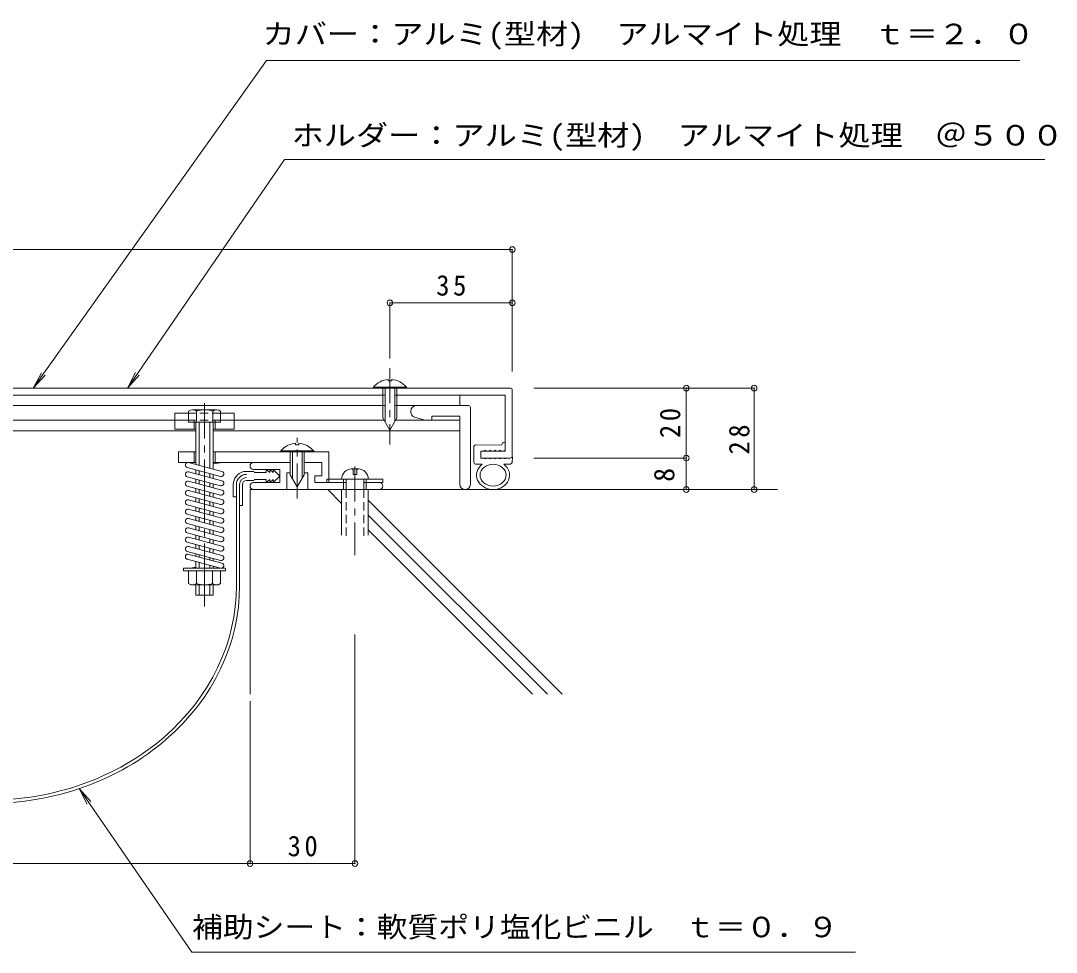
# Model space of a CAD drawing. Units: millimetres, scale not verified. Extents: x -321 to 328, y -269 to 128.
# Drawn here: x 31.8 to 327.9, y -137.9 to 128.5 of the extents above; entities that cross this region are included whole.
import ezdxf
from ezdxf.enums import TextEntityAlignment as Align

# ---------------------------------------------------------------- set-up
doc = ezdxf.new("R2010")
doc.units = ezdxf.units.MM
doc.header["$LTSCALE"] = 2
doc.header["$PDMODE"] = 32
doc.header["$PDSIZE"] = 1.6
for name, pattern in [('CHAIN1', [8, 5, -1, 1, -1]), ('CHAIN2', [12, 9, -1, 1, -1]), ('DASHED1', [1.8, 1.2, -0.6])]:
    doc.linetypes.add(name, pattern=pattern)
for name, color, linetype, lineweight in [('D-0', 3, 'Continuous', 9), ('D-1', 2, 'Continuous', 9), ('D-2', 4, 'Continuous', 9), ('D-3', 6, 'Continuous', 5), ('D-4', 7, 'Continuous', 9), ('D-5', 7, 'Continuous', 9)]:
    doc.layers.add(name, color=color, linetype=linetype, lineweight=lineweight)
doc.styles.add('ＭＳ ゴシック', font='')
doc.styles.get('ＭＳ ゴシック').set_extended_font_data('MS Gothic')

msp = doc.modelspace()

# ---------------------------------------------------------------- linework, layer by layer
at = {"layer": 'D-0'}
for p, q in [((-127.116, 23.43), (171.884, 23.43)), ((-91.216, 21.43), (135.984, 21.43)), ((138.784, 21.43), (170.384, 21.43)), ((170.384, 21.43), (170.384, 5.43)), ((172.384, 22.93), (172.384, 3.93)), ((163.384, 3.43), (163.384, 5.43)), ((170.384, 5.43), (163.384, 5.43)), ((171.884, 3.43), (163.384, 3.43))]:
    msp.add_line(p, q, dxfattribs=at)
at = {"layer": 'D-0', "color": 2}
for p, q in [((119.384, -2.57), (135.384, -2.57)), ((119.384, -2.57), (119.384, -3.57)), ((124.134, -2.57), (124.134, -3.57)), ((130.634, -2.57), (130.634, -3.57)), ((135.384, -2.57), (135.384, -3.57)), ((119.384, -3.57), (124.834, -3.57)), ((129.934, -3.57), (135.384, -3.57)), ((134.384, -3.57), (129.934, -3.57)), ((90.384, -28.02), (78.384, -28.02)), ((88.984, -28.82), (90.384, -28.82)), ((90.384, -28.82), (90.384, -28.02))]:
    msp.add_line(p, q, dxfattribs=at)
msp.add_lwpolyline([(79.784, -28.82), (78.384, -28.82), (78.384, -28.02)], dxfattribs=at)
at = {"layer": 'D-0'}
for centre, start, end in [((171.884, 22.93), 0, 90), ((171.884, 3.93), 270, 0)]:
    msp.add_arc(centre, 0.5, start, end, dxfattribs=at)
at = {"layer": 'D-1', "linetype": 'CHAIN1'}
for p, q in [((137.384, 29.136), (137.384, 7.295)), ((110.884, -8.114), (110.884, 9.251)), ((127.384, 0.978), (127.384, -24.346))]:
    msp.add_line(p, q, dxfattribs=at)
at = {"layer": 'D-1'}
for p, q in [((132.684, 23.719), (132.684, 23.43)), ((132.684, 23.719), (142.084, 23.719)), ((136.884, 25.91), (136.884, 25.51)), ((136.884, 25.51), (137.884, 25.51)), ((137.884, 25.91), (137.884, 25.51)), ((142.084, 23.719), (142.084, 23.43)), ((-91.216, 21.43), (135.984, 21.43)), ((132.684, 23.43), (142.084, 23.43)), ((135.384, 23.43), (135.384, 14.894)), ((135.984, 23.43), (135.984, 13.855)), ((138.784, 23.43), (138.784, 13.855)), ((138.784, 21.43), (157.384, 21.43)), ((139.384, 23.43), (139.384, 14.894)), ((157.384, 18.43), (157.384, 21.43)), ((-91.216, 18.43), (135.984, 18.43)), ((138.784, 18.43), (157.384, 18.43)), ((159.884, 18.43), (144.884, 18.43)), ((160.384, 17.93), (160.384, -4.07)), ((79.784, 16.23), (75.884, 16.23)), ((75.884, 16.23), (75.884, 11.73)), ((79.784, 16.884), (79.784, 13.73)), ((87.848, 17.23), (80.92, 17.23)), ((82.056, 17.23), (82.056, 13.73)), ((86.713, 16.884), (86.713, 13.73)), ((88.984, 16.884), (88.984, 13.73)), ((92.884, 16.23), (88.984, 16.23)), ((92.884, 11.73), (92.884, 16.23)), ((137.384, 11.43), (135.384, 14.894)), ((137.384, 11.43), (139.384, 14.894)), ((143.384, 16.93), (143.384, 16.548)), ((144.455, 15.111), (147.408, 14.23)), ((149.384, 14.23), (149.384, 15.43)), ((157.384, 15.43), (149.384, 15.43)), ((157.384, -4.07), (157.384, 15.43)), ((-31.116, 14.23), (75.884, 14.23)), ((79.784, 14.23), (75.884, 14.23)), ((88.984, 13.73), (79.784, 13.73)), ((81.884, 13.73), (81.884, 1.604)), ((82.884, 13.73), (82.884, 1.336)), ((85.884, 13.73), (85.884, 0.532)), ((86.884, 13.73), (86.884, 0.264)), ((92.884, 14.23), (88.984, 14.23)), ((92.884, 14.23), (135.768, 14.23)), ((139.001, 14.23), (157.384, 14.23)), ((157.384, 11.23), (157.384, 14.23)), ((-36.616, 11.23), (81.884, 11.23)), ((75.884, 11.73), (81.884, 11.73)), ((86.884, 11.73), (92.884, 11.73)), ((86.884, 11.23), (157.384, 11.23)), ((110.384, 7.66), (110.384, 7.26)), ((110.384, 7.26), (111.384, 7.26)), ((111.384, 7.66), (111.384, 7.26)), ((76.884, 5.18), (81.884, 5.18)), ((76.884, 2.18), (76.884, 5.18)), ((81.384, 2.18), (81.384, 5.18)), ((86.884, 5.18), (119.884, 5.18)), ((87.384, 2.18), (87.384, 5.18)), ((106.184, 5.469), (106.184, 5.18)), ((106.184, 5.469), (115.584, 5.469)), ((108.884, 5.18), (108.884, -1.355)), ((109.484, 5.18), (109.484, -2.395)), ((112.284, 5.18), (112.284, -2.395)), ((112.884, 5.18), (112.884, -1.355)), ((115.584, 5.469), (115.584, 5.18)), ((76.884, 2.18), (81.884, 2.18)), ((79.44, 0.706), (88.94, -1.84)), ((79.828, 2.155), (89.328, -0.391)), ((81.884, 0.051), (81.884, -1.063)), ((86.884, 1.785), (89.482, 2.18)), ((86.884, 2.18), (108.884, 2.18)), ((108.884, 2.18), (98.384, 2.18)), ((105.884, 0.18), (98.384, 0.18)), ((105.884, 0.18), (105.884, -3.57)), ((117.884, 2.18), (112.884, 2.18)), ((117.884, 2.18), (112.884, 2.18)), ((117.884, 2.18), (117.884, -1.62)), ((128.284, 0.33), (126.484, 0.33)), ((79.44, -1.961), (88.94, -4.507)), ((79.828, -0.512), (89.328, -3.058)), ((81.884, -2.616), (81.884, -3.73)), ((82.884, -0.217), (82.884, -1.331)), ((82.884, -2.884), (82.884, -3.998)), ((85.884, -1.021), (85.884, -2.135)), ((86.884, -1.289), (86.884, -2.403)), ((108.884, -0.82), (107.884, -0.82)), ((110.884, -4.82), (108.884, -1.355)), ((110.884, -4.82), (112.884, -1.355)), ((113.884, -0.82), (112.884, -0.82)), ((113.884, -0.82), (113.884, -5.57)), ((115.884, -1.62), (115.884, -3.57)), ((117.884, -1.62), (115.884, -1.62)), ((131.184, -2.57), (123.584, -2.57)), ((124.834, -5.57), (124.834, -2.57)), ((129.934, -5.57), (129.934, -2.57)), ((79.44, -4.628), (88.94, -7.174)), ((79.828, -3.179), (89.328, -5.725)), ((79.828, -5.846), (89.328, -8.392)), ((81.884, -5.283), (81.884, -6.397)), ((82.884, -5.551), (82.884, -6.665)), ((85.884, -3.688), (85.884, -4.802)), ((86.884, -3.956), (86.884, -5.07)), ((98.384, -3.57), (105.884, -3.57)), ((134.384, -5.57), (113.884, -5.57)), ((124.834, -3.57), (115.884, -3.57)), ((123.584, -18.57), (123.584, -5.57)), ((124.134, -3.57), (124.134, -5.57)), ((134.384, -3.57), (129.934, -3.57)), ((130.634, -3.57), (130.634, -5.57)), ((131.184, -5.57), (131.184, -18.57)), ((79.44, -7.295), (88.94, -9.841)), ((79.828, -8.513), (89.328, -11.059)), ((81.884, -7.95), (81.884, -9.064)), ((82.884, -8.218), (82.884, -9.332)), ((85.884, -6.355), (85.884, -7.469)), ((86.884, -6.623), (86.884, -7.737)), ((79.44, -9.962), (88.94, -12.508)), ((79.828, -11.18), (89.328, -13.726)), ((81.884, -10.617), (81.884, -11.731)), ((82.884, -10.885), (82.884, -11.999)), ((85.884, -9.022), (85.884, -10.136)), ((85.884, -11.689), (85.884, -12.803)), ((86.884, -9.29), (86.884, -10.404)), ((79.44, -12.629), (88.94, -15.175)), ((79.828, -13.847), (89.328, -16.393)), ((81.884, -13.284), (81.884, -14.398)), ((82.884, -13.552), (82.884, -14.666)), ((85.884, -14.356), (85.884, -15.47)), ((86.884, -11.957), (86.884, -13.071)), ((86.884, -14.624), (86.884, -15.738)), ((79.44, -15.296), (88.94, -17.841)), ((79.828, -16.514), (89.328, -19.06)), ((81.884, -15.951), (81.884, -17.065)), ((82.884, -16.219), (82.884, -17.333)), ((85.884, -17.023), (85.884, -18.137)), ((86.884, -17.291), (86.884, -18.405)), ((79.44, -17.963), (88.94, -20.509)), ((79.44, -20.63), (88.94, -23.176)), ((79.828, -19.181), (89.328, -21.727)), ((81.884, -18.618), (81.884, -19.732)), ((82.884, -18.886), (82.884, -20)), ((85.884, -19.69), (85.884, -20.804)), ((86.884, -19.958), (86.884, -21.072)), ((79.44, -23.297), (88.94, -25.843)), ((79.828, -21.848), (89.328, -24.394)), ((81.884, -21.285), (81.884, -22.399)), ((82.884, -21.553), (82.884, -22.667)), ((85.884, -22.357), (85.884, -23.471)), ((86.884, -22.625), (86.884, -23.739)), ((79.44, -25.474), (88.94, -28.02)), ((89.328, -26.571), (79.634, -24)), ((81.884, -23.952), (81.884, -24.596)), ((81.884, -26.129), (81.884, -28.02)), ((82.884, -24.22), (82.884, -24.862)), ((82.884, -26.397), (82.884, -28.02)), ((85.884, -25.024), (85.884, -25.657)), ((86.884, -25.292), (86.884, -25.922)), ((79.784, -32.444), (79.784, -28.82)), ((80.218, -28.02), (81.884, -27.755)), ((88.94, -28.02), (80.218, -28.02)), ((82.094, -32.444), (82.094, -28.82)), ((85.884, -27.201), (85.884, -28.02)), ((86.675, -32.444), (86.675, -28.82)), ((86.884, -27.469), (86.884, -28.02)), ((80.434, -32.819), (79.784, -32.444)), ((88.334, -32.819), (88.984, -32.444)), ((88.334, -32.819), (80.434, -32.819)), ((81.884, -32.819), (81.884, -35.77)), ((82.884, -32.819), (82.884, -35.77)), ((85.884, -32.819), (85.884, -35.77)), ((86.884, -32.819), (86.884, -35.77)), ((86.884, -35.77), (81.884, -35.77))]:
    msp.add_line(p, q, dxfattribs=at)
at = {"layer": 'D-1', "linetype": 'CHAIN2'}
msp.add_line((84.384, -39.02), (84.384, 19.137), dxfattribs=at)
at = {"layer": 'D-1', "linetype": 'DASHED1'}
for p, q in [((88.984, 16.23), (79.784, 16.23)), ((88.984, 14.23), (79.784, 14.23)), ((81.384, 14.23), (81.384, 11.73)), ((87.384, 14.23), (87.384, 11.73)), ((126.888, -0.154), (126.888, -1.304)), ((126.888, -1.304), (127.88, -1.304)), ((127.88, -0.154), (127.88, -1.304)), ((124.834, -5.57), (124.834, -19.138)), ((129.934, -5.57), (129.934, -19.138))]:
    msp.add_line(p, q, dxfattribs=at)
at = {"layer": 'D-1'}
for points in [[(119.884, 5.18), (119.884, -3.57), (115.884, -3.57)], [(115.884, -3.57), (115.884, -1.62), (117.884, -1.62), (117.884, 2.18)], [(107.884, -0.82), (107.884, -5.57), (98.384, -5.57)], [(88.984, -32.444), (88.984, -28.82), (79.784, -28.82)]]:
    msp.add_lwpolyline(points, dxfattribs=at)
for centre, radius, start, end in [((137.384, 19.83), 6.1, 94.70192, 140.39801), ((137.384, 19.83), 6.1, 39.60199, 85.29854), ((144.884, 16.93), 1.5, 90, 180), ((159.884, 17.93), 0.5, 0, 90), ((80.92, 15.195), 2.035, 56.07687, 123.92313), ((84.384, 9.232), 7.999, 73.07597, 106.92403), ((87.848, 15.195), 2.035, 56.07687, 123.92313), ((144.884, 16.548), 1.5, 180, 253.39296), ((110.884, 1.58), 6.1, 94.70192, 140.39801), ((110.884, 1.58), 6.1, 39.60199, 85.29854), ((79.634, 1.43), 0.75, 75.00211, 255.00211), ((98.384, 1.18), 1, 90, 270), ((126.484, -2.57), 2.9, 90, 180), ((128.284, -2.57), 2.9, 0, 90), ((79.634, -1.237), 0.75, 75.00211, 255.00211), ((89.134, -1.115), 0.75, 255.00067, 75.00067), ((79.634, -3.904), 0.75, 75.00211, 255.00211), ((79.634, -6.571), 0.75, 75.00211, 255.00211), ((89.134, -3.782), 0.75, 255.00067, 75.00067), ((89.134, -6.449), 0.75, 255.00067, 75.00067), ((98.384, -4.57), 1, 90, 270), ((134.384, -4.57), 1, 270, 90), ((158.884, -4.07), 1.5, 180, 0), ((79.634, -9.238), 0.75, 75.00211, 255.00211), ((89.134, -9.116), 0.75, 255.00067, 75.00067), ((79.634, -11.905), 0.75, 75.00211, 255.00211), ((89.134, -11.783), 0.75, 255.00067, 75.00067), ((79.634, -14.572), 0.75, 75.00211, 255.00211), ((89.134, -14.45), 0.75, 255.00067, 75.00067), ((79.634, -17.239), 0.75, 75.00211, 255.00211), ((89.134, -17.117), 0.75, 255.00067, 75.00067), ((79.634, -19.906), 0.75, 75.00211, 255.00211), ((89.134, -19.784), 0.75, 255.00067, 75.00067), ((79.634, -22.573), 0.75, 75.00211, 255.00211), ((89.134, -22.451), 0.75, 255.00067, 75.00067), ((79.634, -24.75), 0.75, 90, 270), ((89.134, -25.118), 0.75, 255.00067, 75.00067), ((89.134, -27.295), 0.75, 255.00067, 75.00067), ((80.939, -30.855), 1.964, 233.99113, 306.00887), ((84.384, -25.642), 7.178, 251.39072, 288.60928), ((87.83, -30.855), 1.964, 233.99094, 306.00906)]:
    msp.add_arc(centre, radius, start, end, dxfattribs=at)
at = {"layer": 'D-1', "linetype": 'DASHED1'}
for centre, start, end in [((126.389, -0.154), 0, 104.41449), ((128.38, -0.154), 75.58551, 180)]:
    msp.add_arc(centre, 0.5, start, end, dxfattribs=at)
at = {"layer": 'D-2'}
for p, q in [((161.384, 2.181), (161.384, 6.685)), ((161.886, 7.185), (169.323, 7.162)), ((169.46, 7.534), (169.323, 7.162)), ((170.075, 7.839), (170.384, 7.745)), ((163.384, 5.18), (163.384, 3.68)), ((164.76, 5.676), (164.078, 5.43)), ((164.76, 3.185), (164.078, 3.43)), ((164.76, 5.676), (164.773, 5.43)), ((164.76, 3.185), (164.773, 3.43)), ((166.162, 5.672), (165.492, 5.43)), ((166.162, 3.189), (165.492, 3.43)), ((166.162, 5.672), (166.175, 5.43)), ((166.162, 3.189), (166.175, 3.43)), ((167.564, 5.667), (166.907, 5.43)), ((167.564, 3.193), (166.907, 3.43)), ((167.564, 5.667), (167.577, 5.43)), ((167.564, 3.193), (167.577, 3.43)), ((168.967, 5.663), (168.321, 5.43)), ((168.966, 3.198), (168.321, 3.43)), ((168.966, 3.198), (168.979, 3.43)), ((168.967, 5.663), (168.979, 5.43)), ((170.369, 5.658), (169.736, 5.43)), ((172.318, 2.181), (172.398, 3.709)), ((172.398, 3.709), (172.332, 3.708)), ((102.009, 0.18), (102.009, -0.7)), ((103.009, -0.7), (102.009, 0.18)), ((103.009, 0.18), (103.009, -0.7)), ((104.009, -0.7), (103.009, 0.18)), ((104.009, 0.18), (105.884, -1.695)), ((104.009, 0.18), (104.009, -0.7)), ((161.884, 1.681), (163.489, 1.681)), ((163.803, 1.682), (163.489, 1.681)), ((171.82, 1.707), (169.94, 1.701)), ((98.384, -0.45), (95.499, -0.45)), ((98.384, -2.945), (96.384, -2.945)), ((102.009, -0.7), (98.634, -0.7)), ((102.009, -2.69), (98.634, -2.69)), ((102.009, -3.57), (102.009, -2.69)), ((103.009, -2.69), (102.009, -3.57)), ((103.009, -3.57), (103.009, -2.69)), ((104.009, -2.69), (103.009, -3.57)), ((105.884, -1.695), (104.009, -3.57)), ((104.009, -3.57), (104.009, -2.69)), ((92.585, -4.145), (92.585, -7.665)), ((93.485, -32.944), (93.485, -4.145)), ((94.384, -33.043), (94.384, -4.145)), ((95.184, -10.145), (95.184, -4.145)), ((93.485, -7.665), (92.585, -7.665)), ((95.184, -10.145), (94.384, -10.145))]:
    msp.add_line(p, q, dxfattribs=at)
msp.add_lwpolyline([(170.381, 3.43), (170.369, 3.202), (169.736, 3.43)], dxfattribs=at)
for centre, radius, start, end in [((161.884, 6.685), 0.5, 89.82054, 180), ((169.929, 7.361), 0.5, 73, 159.82239), ((161.884, 2.181), 0.5, 180, 270), ((171.819, 2.207), 0.5, 270.18103, 357), ((96.384, -4.145), 3.8, 103.46921, 180), ((96.384, -4.145), 2.9, 90, 180), ((96.384, -4.145), 2, 90, 180), ((96.384, -4.145), 1.2, 90, 180), ((98.384, -0.7), 0.25, 0, 90), ((98.384, -2.69), 0.25, 270, 0)]:
    msp.add_arc(centre, radius, start, end, dxfattribs=at)
for centre, major_axis, ratio, start_param, end_param in [((166.884, -1.445), (-4.723, 0), 0.8734, 5.4231728, 10.291993), ((22.384, -33.176), (-71.1, 0), 0.8611, 1.5707963, 3.1437621), ((22.384, -33.176), (-72, 0), 0.8629, 1.5707963, 3.1437306)]:
    msp.add_ellipse(centre, major_axis=major_axis, ratio=ratio, start_param=start_param, end_param=end_param, dxfattribs=at)
msp.add_ellipse((166.884, -1.445), major_axis=(-3.723, 0), ratio=0.8393, dxfattribs=at)
at = {"layer": 'D-3'}
for p, q in [((97.384, -64.102), (97.384, -5.57)), ((97.384, -5.57), (248.211, -5.57)), ((123.584, -9.518), (119.636, -5.57)), ((186.654, -64.102), (131.184, -8.633)), ((182.411, -64.102), (131.184, -12.876)), ((178.169, -64.102), (131.184, -17.118))]:
    msp.add_line(p, q, dxfattribs=at)
at = {"layer": 'D-4'}
for p, q in [((102.127, 117.117), (317.494, 117.117)), ((107.228, 88.75), (324.646, 88.75)), ((35.402, 23.43), (38.809, 27.089)), ((62.354, 23.43), (65.699, 27.147)), ((48.547, -91.058), (51.894, -94.773)), ((48.547, -91.058), (50.819, -95.512)), ((80.74, -137.857), (48.547, -91.058)), ((80.74, -137.857), (270.473, -137.857))]:
    msp.add_line(p, q, dxfattribs=at)
for points in [[(102.127, 117.117), (35.402, 23.43), (37.746, 27.847)], [(107.228, 88.75), (62.354, 23.43), (64.623, 27.886)]]:
    msp.add_lwpolyline(points, dxfattribs=at)
at = {"layer": 'D-5'}
for p, q in [((-127.616, 63.049), (172.384, 63.049)), ((172.384, 28.139), (172.384, 63.049)), ((137.384, 47.795), (172.384, 47.795)), ((137.384, 31.9), (137.384, 47.795)), ((178.531, 23.43), (241.549, 23.43)), ((222.12, -5.57), (222.12, 23.43)), ((241.549, -5.57), (241.549, 23.43)), ((178.531, 3.43), (222.12, 3.43)), ((127.384, -46.99), (127.384, -112.492)), ((97.384, -66.102), (97.384, -112.492)), ((-82.616, -112.492), (127.384, -112.492))]:
    msp.add_line(p, q, dxfattribs=at)
for p in [(172.384, 63.049), (137.384, 47.795), (172.384, 47.795), (222.12, 23.43), (241.549, 23.43), (222.12, 3.43), (222.12, -5.57), (241.549, -5.57), (97.384, -112.492), (127.384, -112.492)]:
    msp.add_point(p, dxfattribs=at)

# ---------------------------------------------------------------- texts
at = {"layer": 'D-4', "color": 2, "style": 'ＭＳ ゴシック'}
for s, width, p in [('カバー：アルミ(型材)\u3000アルマイト処理\u3000ｔ＝２．０', 1.15, (100.958, 119.986)), ('ホルダー：アルミ(型材)\u3000アルマイト処理\u3000＠５００', 1.15, (109.268, 91.024)), ('補助シート：軟質ポリ塩化ビニル\u3000ｔ＝０．９', 1.1, (80.81, -135.323))]:
    msp.add_text(s, height=5.865, dxfattribs=dict(at, width=width)).set_placement(p, align=Align.BOTTOM_LEFT)
at = {"layer": 'D-5', "color": 2, "style": 'ＭＳ ゴシック'}
msp.add_text('8', height=5.865, rotation=90, dxfattribs=at).set_placement((220.474, -3.365), align=Align.BOTTOM_LEFT)
at = {"layer": 'D-5', "color": 2, "char_height": 5.865, "attachment_point": 7, "style": 'ＭＳ ゴシック'}
for s, insert in [('\\T1.27;\\W0.95;35', (150.634, 49.795)), ('\\T1.27;\\W0.95;30', (108.134, -110.492))]:
    msp.add_mtext(s, dxfattribs=dict(at, insert=insert))
at = {"layer": 'D-5', "color": 2, "char_height": 5.865, "attachment_point": 7, "rotation": 90, "style": 'ＭＳ ゴシック'}
for s, insert in [('\\T1.27;\\W0.95;20', (220.49, 9.161)), ('\\T1.27;\\W0.95;28', (240.251, 4.443))]:
    msp.add_mtext(s, dxfattribs=dict(at, insert=insert))

doc.saveas('drawing.dxf')
